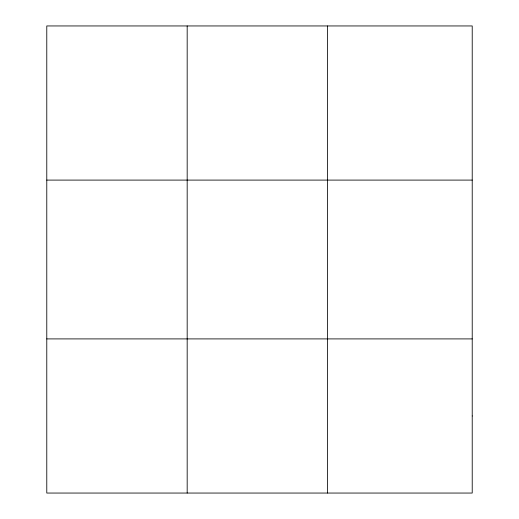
<?xml version="1.0" encoding="UTF-8"?>
<svg xmlns="http://www.w3.org/2000/svg" width="519" height="519" viewBox="0 0 519 519"><rect width="100%" height="100%" fill="white"/><g stroke="black" fill="none" stroke-linecap="round" stroke-linejoin="round"><path stroke-width="0.78" d="M187.177 25.95L187.177 493.05M327.573 25.95L327.573 493.05M46.781 180.093L472.219 180.093M46.781 338.907L472.219 338.907M472.219 415.979L472.219 493.05L46.781 493.05L46.781 25.95L472.219 25.95L472.219 415.979"/></g></svg>
